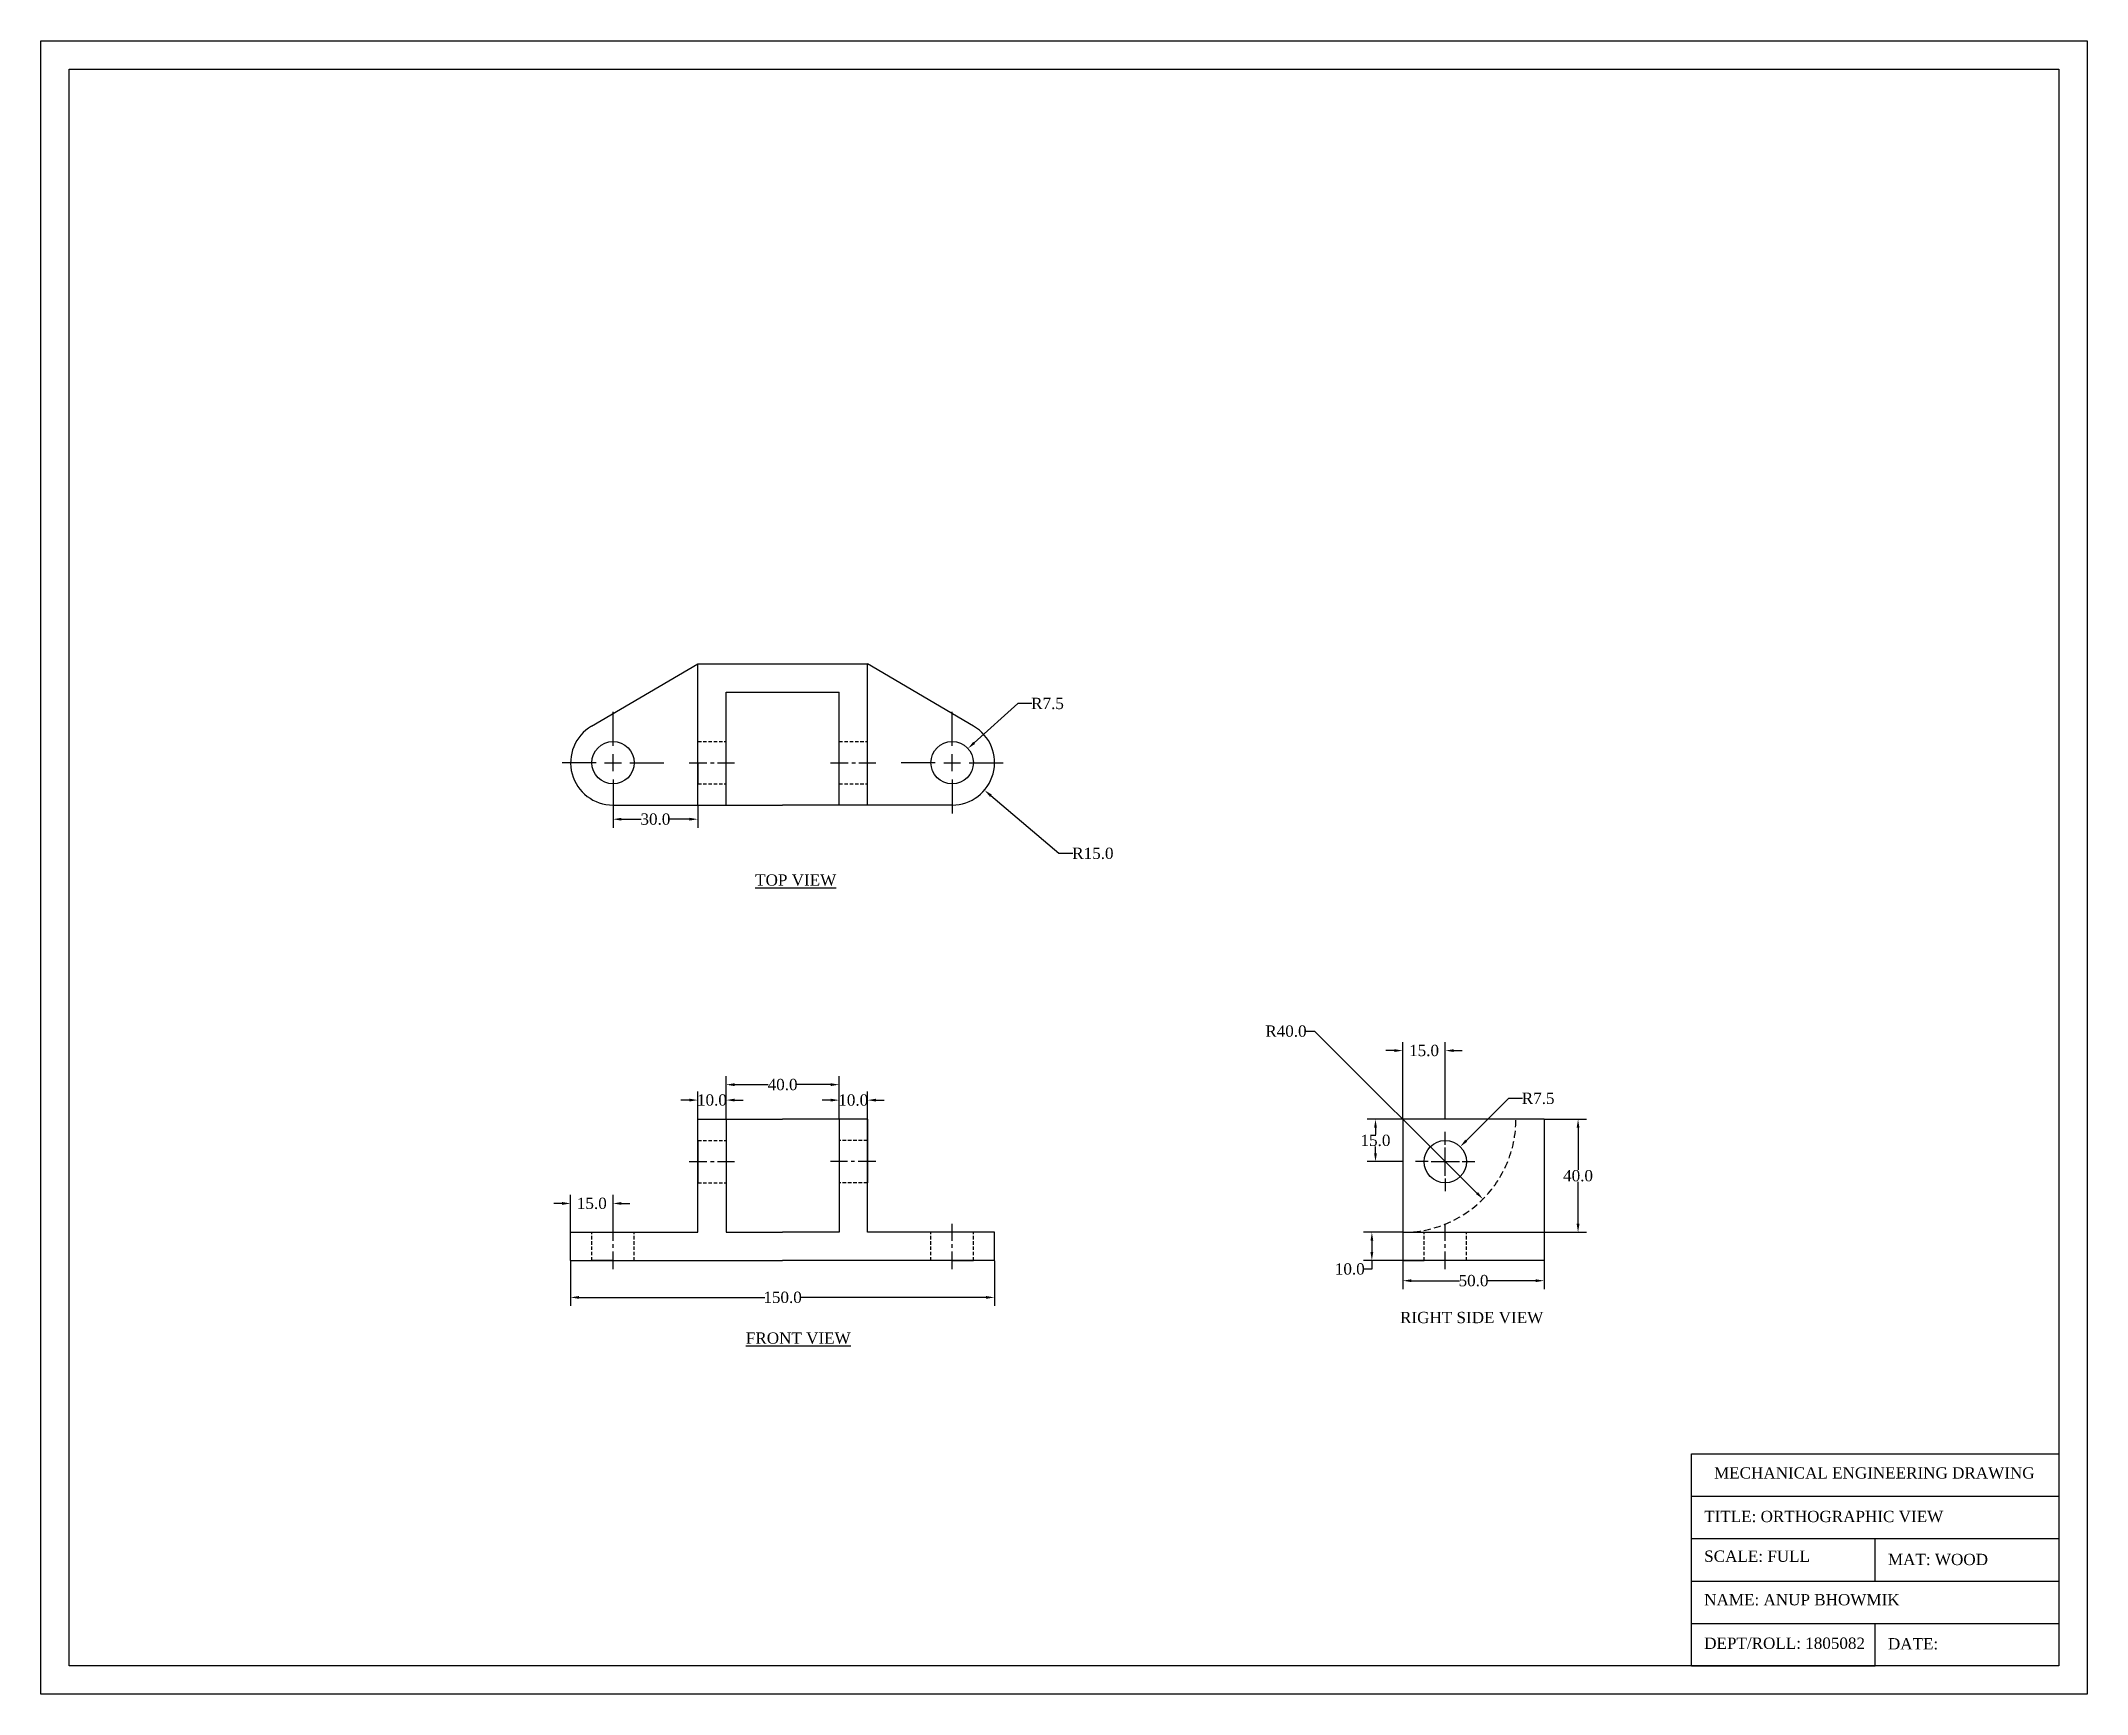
# Model space of a CAD drawing. Header units: millimetres. Extents: x 14 to 738, y -548 to 37.
import ezdxf

# ---------------------------------------------------------------- set-up
doc = ezdxf.new("R2010")
doc.units = ezdxf.units.MM
doc.header["$MEASUREMENT"] = 0
doc.linetypes.add('CENTER', pattern=[2, 1.25, -0.25, 0.25, -0.25])
doc.linetypes.add('HIDDEN', pattern=[0.375, 0.25, -0.125])
doc.styles.get("Standard").update_dxf_attribs({"font": 'times.ttf', "height": 4})
doc.dimstyles.get("Standard").update_dxf_attribs({"dimtxt": 4, "dimasz": 3, "dimexe": 3, "dimexo": 0.0625, "dimgap": 0.09, "dimtad": 0, "dimtih": 1, "dimtoh": 1, "dimdec": 1, "dimzin": 0, "dimdsep": 46, "dimtxsty": 'Standard', "dimcen": -3, "dimadec": 0, "dimazin": 0, "dimtfac": 1, "dimtdec": 1, "dimtofl": 0, "dimtmove": 0, "dimatfit": 3, "dimfxl": 1, "dimtolj": 1, "dimtzin": 0, "dimarcsym": 0})

# ---------------------------------------------------------------- blocks, each defined once
blk = doc.blocks.new('*D1')
at = {"color": 0, "lineweight": -2}
for p, q in [((242.95, -337.76), (239.95, -337.76)), ((245.95, -344.43), (245.95, -334.76)), ((255.95, -344.49), (255.95, -334.76)), ((258.95, -337.76), (261.95, -337.76))]:
    blk.add_line(p, q, dxfattribs=at)
at = {"color": 0}
for points in [[(242.95, -337.26), (242.95, -338.26), (245.95, -337.76)], [(258.95, -337.26), (258.95, -338.26), (255.95, -337.76)]]:
    blk.add_solid(points, dxfattribs=at)
at = {"layer": 'Defpoints', "color": 0}
for p in [(245.95, -337.76), (245.95, -344.49), (255.95, -344.55)]:
    blk.add_point(p, dxfattribs=at)
at = {"color": 0, "insert": (250.95, -337.76), "char_height": 4, "attachment_point": 5}
blk.add_mtext('\\A1;10.0', dxfattribs=at)
blk = doc.blocks.new('*D2')
at = {"color": 0, "lineweight": -2}
for p, q in [((255.95, -344.49), (255.95, -329.3)), ((258.95, -332.3), (270.84, -332.3)), ((292.95, -332.3), (281.06, -332.3)), ((295.95, -344.49), (295.95, -329.3))]:
    blk.add_line(p, q, dxfattribs=at)
at = {"color": 0}
for points in [[(258.95, -331.8), (258.95, -332.8), (255.95, -332.3)], [(292.95, -331.8), (292.95, -332.8), (295.95, -332.3)]]:
    blk.add_solid(points, dxfattribs=at)
at = {"layer": 'Defpoints', "color": 0}
for p in [(295.95, -332.3), (255.95, -344.55), (295.95, -344.55)]:
    blk.add_point(p, dxfattribs=at)
at = {"color": 0, "insert": (275.95, -332.3), "char_height": 4, "attachment_point": 5}
blk.add_mtext('\\A1;40.0', dxfattribs=at)
blk = doc.blocks.new('*D3')
at = {"color": 0, "lineweight": -2}
for p, q in [((215.95, -233.43), (215.95, -241.37)), ((218.95, -238.37), (225.92, -238.37)), ((242.95, -238.37), (235.98, -238.37)), ((245.95, -233.43), (245.95, -241.37))]:
    blk.add_line(p, q, dxfattribs=at)
at = {"color": 0}
for points in [[(218.95, -237.87), (218.95, -238.87), (215.95, -238.37)], [(242.95, -237.87), (242.95, -238.87), (245.95, -238.37)]]:
    blk.add_solid(points, dxfattribs=at)
at = {"layer": 'Defpoints', "color": 0}
for p in [(215.95, -233.37), (215.95, -238.37), (245.95, -233.37)]:
    blk.add_point(p, dxfattribs=at)
at = {"color": 0, "insert": (230.95, -238.37), "char_height": 4, "attachment_point": 5}
blk.add_mtext('\\A1;30.0', dxfattribs=at)
blk = doc.blocks.new('*D4')
at = {"color": 0, "lineweight": -2}
for p, q in [((532.79, -337.18), (517.85, -352.13)), ((537.79, -337.18), (532.79, -337.18)), ((510.43, -353.55), (510.43, -349.05)), ((504.43, -359.55), (499.93, -359.55)), ((507.43, -359.55), (513.43, -359.55)), ((510.43, -362.55), (510.43, -356.55)), ((516.43, -359.55), (520.93, -359.55)), ((510.43, -365.55), (510.43, -370.05))]:
    blk.add_line(p, q, dxfattribs=at)
at = {"color": 0}
blk.add_solid([(517.5, -351.77), (518.21, -352.48), (515.73, -354.25)], dxfattribs=at)
at = {"layer": 'Defpoints', "color": 0}
for p in [(515.73, -354.25), (510.43, -359.55)]:
    blk.add_point(p, dxfattribs=at)
at = {"color": 0, "insert": (543.3, -337.18), "char_height": 4, "attachment_point": 5}
blk.add_mtext('\\A1;R7.5', dxfattribs=at)
blk = doc.blocks.new('*D5')
at = {"color": 0, "lineweight": -2}
for p, q in [((461.14, -313.39), (464.14, -313.39)), ((464.14, -313.39), (521.65, -370.66))]:
    blk.add_line(p, q, dxfattribs=at)
at = {"color": 0}
blk.add_solid([(522, -370.3), (521.29, -371.01), (523.77, -372.78)], dxfattribs=at)
at = {"layer": 'Defpoints', "color": 0}
for p in [(495.43, -344.55), (523.77, -372.78)]:
    blk.add_point(p, dxfattribs=at)
at = {"color": 0, "insert": (454.06, -313.39), "char_height": 4, "attachment_point": 5}
blk.add_mtext('\\A1;R40.0', dxfattribs=at)
blk = doc.blocks.new('*D6')
at = {"color": 0, "lineweight": -2}
for p, q in [((200.95, -394.61), (200.95, -410.59)), ((350.95, -394.61), (350.95, -410.59)), ((203.95, -407.59), (269.67, -407.59)), ((347.95, -407.59), (282.23, -407.59))]:
    blk.add_line(p, q, dxfattribs=at)
at = {"color": 0}
for points in [[(203.95, -407.09), (203.95, -408.09), (200.95, -407.59)], [(347.95, -407.09), (347.95, -408.09), (350.95, -407.59)]]:
    blk.add_solid(points, dxfattribs=at)
at = {"layer": 'Defpoints', "color": 0}
for p in [(200.95, -394.55), (350.95, -394.55), (350.95, -407.59)]:
    blk.add_point(p, dxfattribs=at)
at = {"color": 0, "insert": (275.95, -407.59), "char_height": 4, "attachment_point": 5}
blk.add_mtext('\\A1;150.0', dxfattribs=at)
blk = doc.blocks.new('*D7')
at = {"color": 0, "lineweight": -2}
for p, q in [((359.19, -197.44), (343.75, -211.34)), ((364.19, -197.44), (359.19, -197.44)), ((335.95, -212.37), (335.95, -207.87)), ((335.95, -221.37), (335.95, -215.37)), ((329.95, -218.37), (325.45, -218.37)), ((332.95, -218.37), (338.95, -218.37)), ((335.95, -224.37), (335.95, -228.87)), ((341.95, -218.37), (346.45, -218.37))]:
    blk.add_line(p, q, dxfattribs=at)
at = {"color": 0}
blk.add_solid([(343.42, -210.97), (344.09, -211.71), (341.52, -213.35)], dxfattribs=at)
at = {"layer": 'Defpoints', "color": 0}
for p in [(341.52, -213.35), (335.95, -218.37)]:
    blk.add_point(p, dxfattribs=at)
at = {"color": 0, "insert": (369.7, -197.44), "char_height": 4, "attachment_point": 5}
blk.add_mtext('\\A1;R7.5', dxfattribs=at)
blk = doc.blocks.new('*D8')
at = {"color": 0, "lineweight": -2}
for p, q in [((335.95, -212.37), (335.95, -200.37)), ((335.95, -221.37), (335.95, -215.37)), ((329.95, -218.37), (317.95, -218.37)), ((332.95, -218.37), (338.95, -218.37)), ((335.95, -224.37), (335.95, -236.37)), ((341.95, -218.37), (353.95, -218.37)), ((373.67, -250.48), (349.65, -230.04)), ((378.67, -250.48), (373.67, -250.48))]:
    blk.add_line(p, q, dxfattribs=at)
at = {"color": 0}
blk.add_solid([(349.98, -229.66), (349.33, -230.42), (347.37, -228.09)], dxfattribs=at)
at = {"layer": 'Defpoints', "color": 0}
for p in [(335.95, -218.37), (347.37, -228.09)]:
    blk.add_point(p, dxfattribs=at)
at = {"color": 0, "insert": (385.74, -250.48), "char_height": 4, "attachment_point": 5}
blk.add_mtext('\\A1;R15.0', dxfattribs=at)
blk = doc.blocks.new('*D9')
at = {"color": 0, "lineweight": -2}
for p, q in [((197.95, -374.33), (194.95, -374.33)), ((200.95, -384.49), (200.95, -371.33)), ((215.95, -381.49), (215.95, -371.33)), ((218.95, -374.33), (221.95, -374.33))]:
    blk.add_line(p, q, dxfattribs=at)
at = {"color": 0}
for points in [[(197.95, -373.83), (197.95, -374.83), (200.95, -374.33)], [(218.95, -373.83), (218.95, -374.83), (215.95, -374.33)]]:
    blk.add_solid(points, dxfattribs=at)
at = {"layer": 'Defpoints', "color": 0}
for p in [(215.95, -374.33), (215.95, -381.55), (200.95, -384.55)]:
    blk.add_point(p, dxfattribs=at)
at = {"color": 0, "insert": (208.45, -374.33), "char_height": 4, "attachment_point": 5}
blk.add_mtext('\\A1;15.0', dxfattribs=at)
blk = doc.blocks.new('*D10')
at = {"color": 0, "lineweight": -2}
for p, q in [((495.37, -344.55), (482.74, -344.55)), ((485.74, -347.55), (485.74, -349.92)), ((485.74, -356.55), (485.74, -354.18)), ((495.37, -359.55), (482.74, -359.55))]:
    blk.add_line(p, q, dxfattribs=at)
at = {"color": 0}
for points in [[(485.24, -347.55), (486.24, -347.55), (485.74, -344.55)], [(485.24, -356.55), (486.24, -356.55), (485.74, -359.55)]]:
    blk.add_solid(points, dxfattribs=at)
at = {"layer": 'Defpoints', "color": 0}
for p in [(495.43, -344.55), (485.74, -359.55), (495.43, -359.55)]:
    blk.add_point(p, dxfattribs=at)
at = {"color": 0, "insert": (485.74, -352.05), "char_height": 4, "attachment_point": 5}
blk.add_mtext('\\A1;15.0', dxfattribs=at)
blk = doc.blocks.new('*D11')
at = {"color": 0, "lineweight": -2}
for p, q in [((495.43, -344.49), (495.43, -317.25)), ((510.43, -344.49), (510.43, -317.25)), ((492.43, -320.25), (489.43, -320.25)), ((513.43, -320.25), (516.43, -320.25))]:
    blk.add_line(p, q, dxfattribs=at)
at = {"color": 0}
for points in [[(492.43, -319.75), (492.43, -320.75), (495.43, -320.25)], [(513.43, -319.75), (513.43, -320.75), (510.43, -320.25)]]:
    blk.add_solid(points, dxfattribs=at)
at = {"layer": 'Defpoints', "color": 0}
for p in [(495.43, -320.25), (495.43, -344.55), (510.43, -344.55)]:
    blk.add_point(p, dxfattribs=at)
at = {"color": 0, "insert": (502.93, -320.25), "char_height": 4, "attachment_point": 5}
blk.add_mtext('\\A1;15.0', dxfattribs=at)
blk = doc.blocks.new('*D12')
at = {"color": 0, "lineweight": -2}
for p, q in [((495.43, -394.61), (495.43, -404.68)), ((545.43, -394.61), (545.43, -404.68)), ((498.43, -401.68), (515.42, -401.68)), ((542.43, -401.68), (525.44, -401.68))]:
    blk.add_line(p, q, dxfattribs=at)
at = {"color": 0}
for points in [[(498.43, -401.18), (498.43, -402.18), (495.43, -401.68)], [(542.43, -401.18), (542.43, -402.18), (545.43, -401.68)]]:
    blk.add_solid(points, dxfattribs=at)
at = {"layer": 'Defpoints', "color": 0}
for p in [(495.43, -394.55), (545.43, -394.55), (545.43, -401.68)]:
    blk.add_point(p, dxfattribs=at)
at = {"color": 0, "insert": (520.43, -401.68), "char_height": 4, "attachment_point": 5}
blk.add_mtext('\\A1;50.0', dxfattribs=at)
blk = doc.blocks.new('*D13')
at = {"color": 0, "lineweight": -2}
for p, q in [((495.37, -384.55), (481.46, -384.55)), ((484.46, -387.55), (484.46, -391.55)), ((495.37, -394.55), (481.46, -394.55)), ((484.46, -397.55), (481.46, -397.55)), ((484.46, -394.55), (484.46, -397.55))]:
    blk.add_line(p, q, dxfattribs=at)
at = {"color": 0}
for points in [[(483.96, -387.55), (484.96, -387.55), (484.46, -384.55)], [(483.96, -391.55), (484.96, -391.55), (484.46, -394.55)]]:
    blk.add_solid(points, dxfattribs=at)
at = {"layer": 'Defpoints', "color": 0}
for p in [(495.43, -384.55), (484.46, -394.55), (495.43, -394.55)]:
    blk.add_point(p, dxfattribs=at)
at = {"color": 0, "insert": (476.65, -397.55), "char_height": 4, "attachment_point": 5}
blk.add_mtext('\\A1;10.0', dxfattribs=at)
blk = doc.blocks.new('*D16')
at = {"color": 0, "lineweight": -2}
for p, q in [((545.49, -344.55), (560.41, -344.55)), ((557.41, -347.55), (557.41, -362.42)), ((557.41, -381.55), (557.41, -366.68)), ((545.49, -384.55), (560.41, -384.55))]:
    blk.add_line(p, q, dxfattribs=at)
at = {"color": 0}
for points in [[(556.91, -347.55), (557.91, -347.55), (557.41, -344.55)], [(556.91, -381.55), (557.91, -381.55), (557.41, -384.55)]]:
    blk.add_solid(points, dxfattribs=at)
at = {"layer": 'Defpoints', "color": 0}
for p in [(545.43, -344.55), (545.43, -384.55), (557.41, -384.55)]:
    blk.add_point(p, dxfattribs=at)
at = {"color": 0, "insert": (557.41, -364.55), "char_height": 4, "attachment_point": 5}
blk.add_mtext('\\A1;40.0', dxfattribs=at)
blk = doc.blocks.new('*D17')
at = {"color": 0, "lineweight": -2}
for p, q in [((292.95, -337.78), (289.95, -337.78)), ((295.95, -344.43), (295.95, -334.78)), ((305.95, -344.43), (305.95, -334.78)), ((308.95, -337.78), (311.95, -337.78))]:
    blk.add_line(p, q, dxfattribs=at)
at = {"color": 0}
for points in [[(292.95, -337.28), (292.95, -338.28), (295.95, -337.78)], [(308.95, -337.28), (308.95, -338.28), (305.95, -337.78)]]:
    blk.add_solid(points, dxfattribs=at)
at = {"layer": 'Defpoints', "color": 0}
for p in [(305.95, -337.78), (295.95, -344.49), (305.95, -344.49)]:
    blk.add_point(p, dxfattribs=at)
at = {"color": 0, "insert": (300.95, -337.78), "char_height": 4, "attachment_point": 5}
blk.add_mtext('\\A1;10.0', dxfattribs=at)

msp = doc.modelspace()

# ---------------------------------------------------------------- linework, layer by layer
for p, q in [((208.36, -205.43), (245.95, -183.37)), ((245.95, -183.37), (275.95, -183.37)), ((245.95, -233.37), (245.95, -183.37)), ((275.95, -183.37), (305.95, -183.37)), ((305.95, -233.37), (305.95, -183.37)), ((343.54, -205.43), (305.95, -183.37)), ((255.95, -233.37), (255.95, -193.37)), ((255.95, -193.37), (295.95, -193.37)), ((295.95, -233.37), (295.95, -193.37)), ((215.95, -212.37), (215.95, -200.37)), ((215.95, -212.37), (215.95, -207.87)), ((215.95, -221.37), (215.95, -215.37)), ((215.95, -221.37), (215.95, -215.37)), ((245.95, -218.37), (245.95, -210.87)), ((295.95, -218.37), (295.95, -210.87)), ((209.95, -218.37), (197.95, -218.37)), ((209.95, -218.37), (205.45, -218.37)), ((212.95, -218.37), (218.95, -218.37)), ((212.95, -218.37), (218.95, -218.37)), ((215.95, -224.37), (215.95, -228.87)), ((215.95, -224.37), (215.95, -236.37)), ((221.95, -218.37), (226.45, -218.37)), ((221.95, -218.37), (233.95, -218.37)), ((245.95, -233.37), (245.95, -218.37)), ((245.95, -218.37), (245.95, -225.87)), ((295.95, -233.37), (295.95, -218.37)), ((215.95, -233.37), (275.95, -233.37)), ((335.95, -233.37), (275.95, -233.37)), ((245.95, -384.55), (245.95, -344.55)), ((245.95, -344.55), (255.95, -344.55)), ((245.95, -367.05), (245.95, -344.55)), ((255.95, -344.55), (255.95, -384.55)), ((255.95, -344.55), (275.95, -344.55)), ((295.95, -344.55), (275.95, -344.55)), ((295.95, -344.55), (295.95, -384.55)), ((305.95, -344.55), (295.95, -344.55)), ((305.95, -384.55), (305.95, -344.55)), ((305.95, -344.55), (305.95, -359.55)), ((305.95, -344.55), (305.95, -359.55)), ((545.43, -344.55), (495.43, -344.55)), ((495.43, -344.55), (495.43, -394.55)), ((495.43, -344.55), (495.43, -359.55)), ((545.43, -344.55), (535.43, -344.55)), ((545.43, -344.55), (545.43, -394.55)), ((245.95, -352.05), (245.95, -359.55)), ((245.95, -352.05), (245.95, -359.55)), ((305.95, -359.55), (305.95, -352.05)), ((510.43, -364.55), (510.43, -354.55)), ((245.95, -359.55), (245.95, -367.05)), ((305.95, -359.55), (305.95, -367.05)), ((505.43, -359.55), (515.43, -359.55)), ((200.95, -394.55), (200.95, -384.55)), ((200.95, -384.55), (245.95, -384.55)), ((255.95, -384.55), (275.95, -384.55)), ((295.95, -384.55), (275.95, -384.55)), ((350.95, -384.55), (305.95, -384.55)), ((350.95, -394.55), (350.95, -384.55)), ((495.43, -384.55), (545.43, -384.55)), ((200.95, -394.55), (275.95, -394.55)), ((200.95, -394.55), (215.95, -394.55)), ((215.95, -394.55), (208.45, -394.55)), ((215.95, -394.55), (223.45, -394.55)), ((350.95, -394.55), (275.95, -394.55)), ((335.95, -394.55), (328.45, -394.55)), ((335.95, -394.55), (343.45, -394.55)), ((350.95, -394.55), (335.95, -394.55)), ((545.43, -394.55), (495.43, -394.55)), ((495.43, -394.55), (502.93, -394.55)), ((495.43, -394.55), (502.93, -394.55)), ((510.43, -394.55), (502.93, -394.55)), ((545.43, -394.55), (530.43, -394.55)), ((597.52, -537.96), (597.52, -462.96)), ((597.52, -462.96), (727.52, -462.96)), ((727.52, -462.96), (727.52, -537.96)), ((597.52, -492.96), (597.52, -477.96)), ((597.52, -477.96), (727.52, -477.96)), ((597.52, -507.96), (597.52, -492.96)), ((597.52, -492.96), (727.52, -492.96)), ((662.52, -507.96), (662.52, -492.96)), ((597.52, -522.96), (597.52, -507.96)), ((597.52, -507.96), (727.52, -507.96)), ((597.52, -507.96), (662.52, -507.96)), ((597.52, -537.96), (597.52, -522.96)), ((597.52, -522.96), (727.52, -522.96)), ((662.52, -537.96), (662.52, -522.96)), ((727.52, -537.96), (597.52, -537.96)), ((597.52, -537.96), (662.52, -537.96)), ((597.52, -537.96), (662.52, -537.96))]:
    msp.add_line(p, q)
at = {"color": 4, "linetype": 'HIDDEN', "ltscale": 5}
for p, q in [((245.95, -210.87), (255.95, -210.87)), ((295.95, -210.87), (305.95, -210.87)), ((245.95, -225.87), (255.95, -225.87)), ((295.95, -225.87), (305.95, -225.87)), ((245.95, -352.05), (255.95, -352.05)), ((305.95, -352.05), (295.95, -352.05)), ((245.95, -367.05), (255.95, -367.05)), ((305.95, -367.05), (295.95, -367.05)), ((208.45, -394.55), (208.45, -384.55)), ((223.45, -394.55), (223.45, -384.55)), ((328.45, -394.55), (328.45, -384.55)), ((343.45, -394.55), (343.45, -384.55)), ((502.93, -394.55), (502.93, -384.55)), ((517.93, -394.55), (517.93, -384.55))]:
    msp.add_line(p, q, dxfattribs=at)
at = {"color": 6, "linetype": 'CENTER', "ltscale": 5}
for p, q in [((242.95, -218.37), (258.95, -218.37)), ((292.95, -218.37), (308.95, -218.37)), ((242.95, -359.55), (258.95, -359.55)), ((308.95, -359.55), (292.95, -359.55)), ((215.95, -397.55), (215.95, -381.55)), ((335.95, -397.55), (335.95, -381.55)), ((510.43, -397.55), (510.43, -381.55))]:
    msp.add_line(p, q, dxfattribs=at)
for points in [[(13.52, 37.04), (737.52, 37.04), (737.52, -547.96), (13.52, -547.96)], [(23.52, 27.04), (727.52, 27.04), (727.52, -537.96), (23.52, -537.96)]]:
    msp.add_lwpolyline(points, close=True)
for centre in [(215.95, -218.37), (335.95, -218.37), (510.43, -359.55)]:
    msp.add_circle(centre, 7.5)
for centre, start, end in [((215.95, -218.37), 120.40916, 270), ((335.95, -218.37), 270, 59.59084)]:
    msp.add_arc(centre, 15, start, end)
at = {"linetype": 'HIDDEN', "ltscale": 10}
msp.add_arc((495.43, -344.55), 40, 270, 0, dxfattribs=at)

# ---------------------------------------------------------------- texts
at = {"char_height": 4, "attachment_point": 1}
for s, insert, width in [('{\\LTOP VIEW}', (266.24, -257.88), 70.5807), ('RIGHT SIDE VIEW', (494.43, -412.7), 77.9035), ('{\\LFRONT VIEW}', (262.96, -419.98), 36.9902), ('{\\fTimes New Roman|b0|i0|c0|p18;MECHANICAL ENGINEERING DRAWING}', (605.52, -467.7), 130), ('   TITLE: ORTHOGRAPHIC VIEW', (597.52, -483.1), 130), ('   SCALE: FULL', (597.52, -497.16), 65), ('   MAT: WOOD', (662.52, -498.31), 65), ('   NAME: ANUP BHOWMIK', (597.52, -512.56), 130), ('   DEPT/ROLL: 1805082', (597.52, -527.96), 65), ('   DATE:', (662.52, -528.16), 65)]:
    msp.add_mtext(s, dxfattribs=dict(at, insert=insert, width=width))

# ---------------------------------------------------------------- dimensions: what is measured, and where the dimension line sits
at = {"color": 2}
for center, mpoint, picture, middle in [((335.95, -218.37), (341.52, -213.35), '*D7', (369.7, -197.44)), ((335.95, -218.37), (347.37, -228.09), '*D8', (385.74, -250.48)), ((495.43, -344.55), (523.77, -372.78), '*D5', (454.06, -313.39)), ((510.43, -359.55), (515.73, -354.25), '*D4', (543.3, -337.18))]:
    dim = msp.add_radius_dim(center=center, mpoint=mpoint, dimstyle='Standard', dxfattribs=at)
    dim.commit()
    dim.dimension.update_dxf_attribs({"geometry": picture, "text_midpoint": middle, "dimtype": 164})
for base, p1, p2, picture, middle in [((215.95, -238.37), (245.95, -233.37), (215.95, -233.37), '*D3', (230.95, -238.37)), ((495.43, -320.25), (510.43, -344.55), (495.43, -344.55), '*D11', (502.93, -320.25)), ((295.95, -332.3), (255.95, -344.55), (295.95, -344.55), '*D2', (275.95, -332.3)), ((245.95, -337.76), (255.95, -344.55), (245.95, -344.49), '*D1', (250.95, -337.76)), ((215.95, -374.33), (200.95, -384.55), (215.95, -381.55), '*D9', (208.45, -374.33)), ((350.95, -407.59), (200.95, -394.55), (350.95, -394.55), '*D6', (275.95, -407.59)), ((545.43, -401.68), (495.43, -394.55), (545.43, -394.55), '*D12', (520.43, -401.68))]:
    dim = msp.add_linear_dim(base=base, p1=p1, p2=p2, dimstyle='Standard', dxfattribs=at)
    dim.commit()
    dim.dimension.update_dxf_attribs({"geometry": picture, "text_midpoint": middle})
dim = msp.add_linear_dim(base=(305.95, -337.78), p1=(295.95, -344.49), p2=(305.95, -344.49), dimstyle='Standard')
dim.commit()
dim.dimension.update_dxf_attribs({"geometry": '*D17', "text_midpoint": (300.95, -337.78)})
for base, p1, p2, picture, middle in [((485.74, -359.55), (495.43, -344.55), (495.43, -359.55), '*D10', (485.74, -352.05)), ((557.41, -384.55), (545.43, -344.55), (545.43, -384.55), '*D16', (557.41, -364.55)), ((484.46, -394.55), (495.43, -384.55), (495.43, -394.55), '*D13', (476.65, -397.55))]:
    dim = msp.add_linear_dim(base=base, p1=p1, p2=p2, angle=90, dimstyle='Standard', dxfattribs=at)
    dim.commit()
    dim.dimension.update_dxf_attribs({"geometry": picture, "text_midpoint": middle})

doc.saveas('drawing.dxf')
